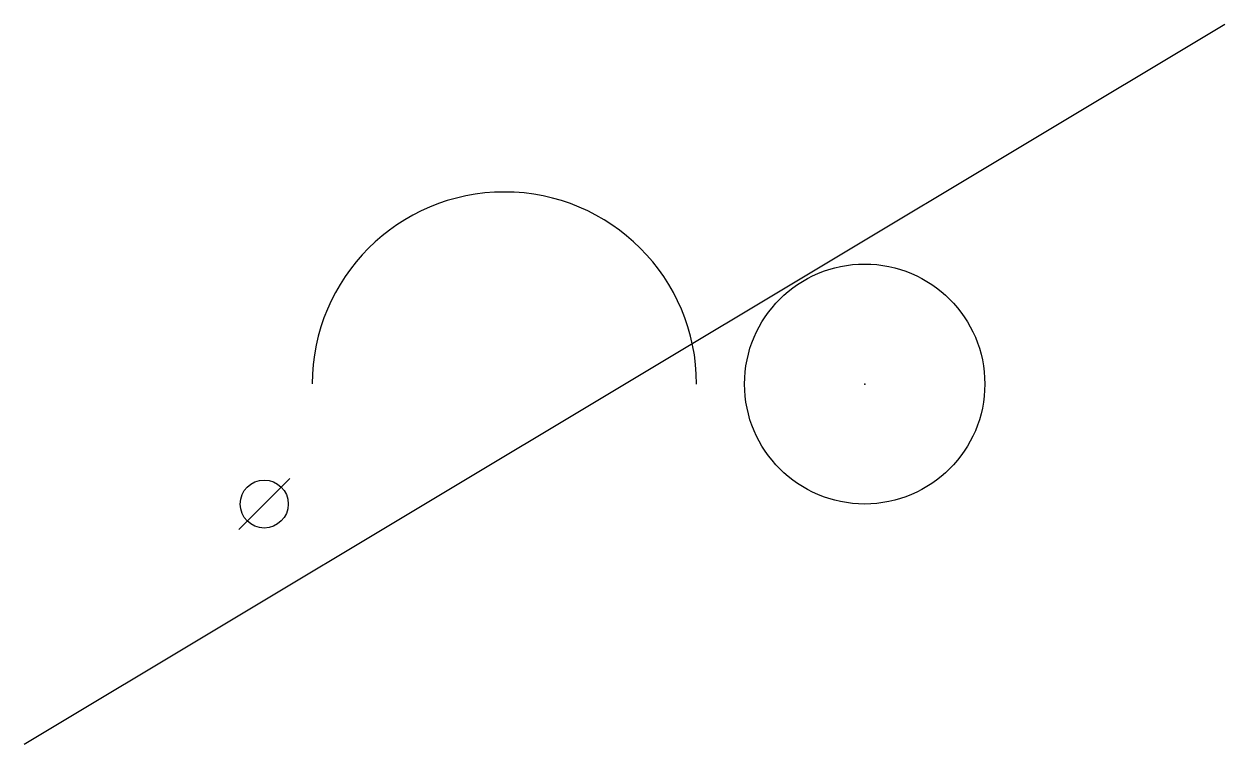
# Model space of a CAD drawing. Header units: millimetres. Extents: x 0 to 50, y 0 to 30.
import ezdxf

# ---------------------------------------------------------------- set-up
doc = ezdxf.new("R2010")
doc.units = ezdxf.units.MM
doc.layers.get('0').update_dxf_attribs({"linetype": 'CONTINUOUS'})
doc.layers.add('PARTS', color=4, linetype='CONTINUOUS')

# ---------------------------------------------------------------- blocks, each defined once
blk = doc.blocks.new('BOLT')
blk.add_line((-1.5, 0), (1.5, 0))
blk.add_circle((0, 0), 1)

msp = doc.modelspace()

# ---------------------------------------------------------------- linework, layer by layer
msp.add_line((0, 0), (50, 30))
msp.add_arc((20, 15), 8, 0, 180)
at = {"layer": 'PARTS'}
msp.add_circle((35, 15), 5, dxfattribs=at)
msp.add_point((35, 15), dxfattribs=at)

# ---------------------------------------------------------------- block references
at = {"rotation": 45}
msp.add_blockref('BOLT', (10, 10), dxfattribs=at)

doc.saveas('drawing.dxf')
